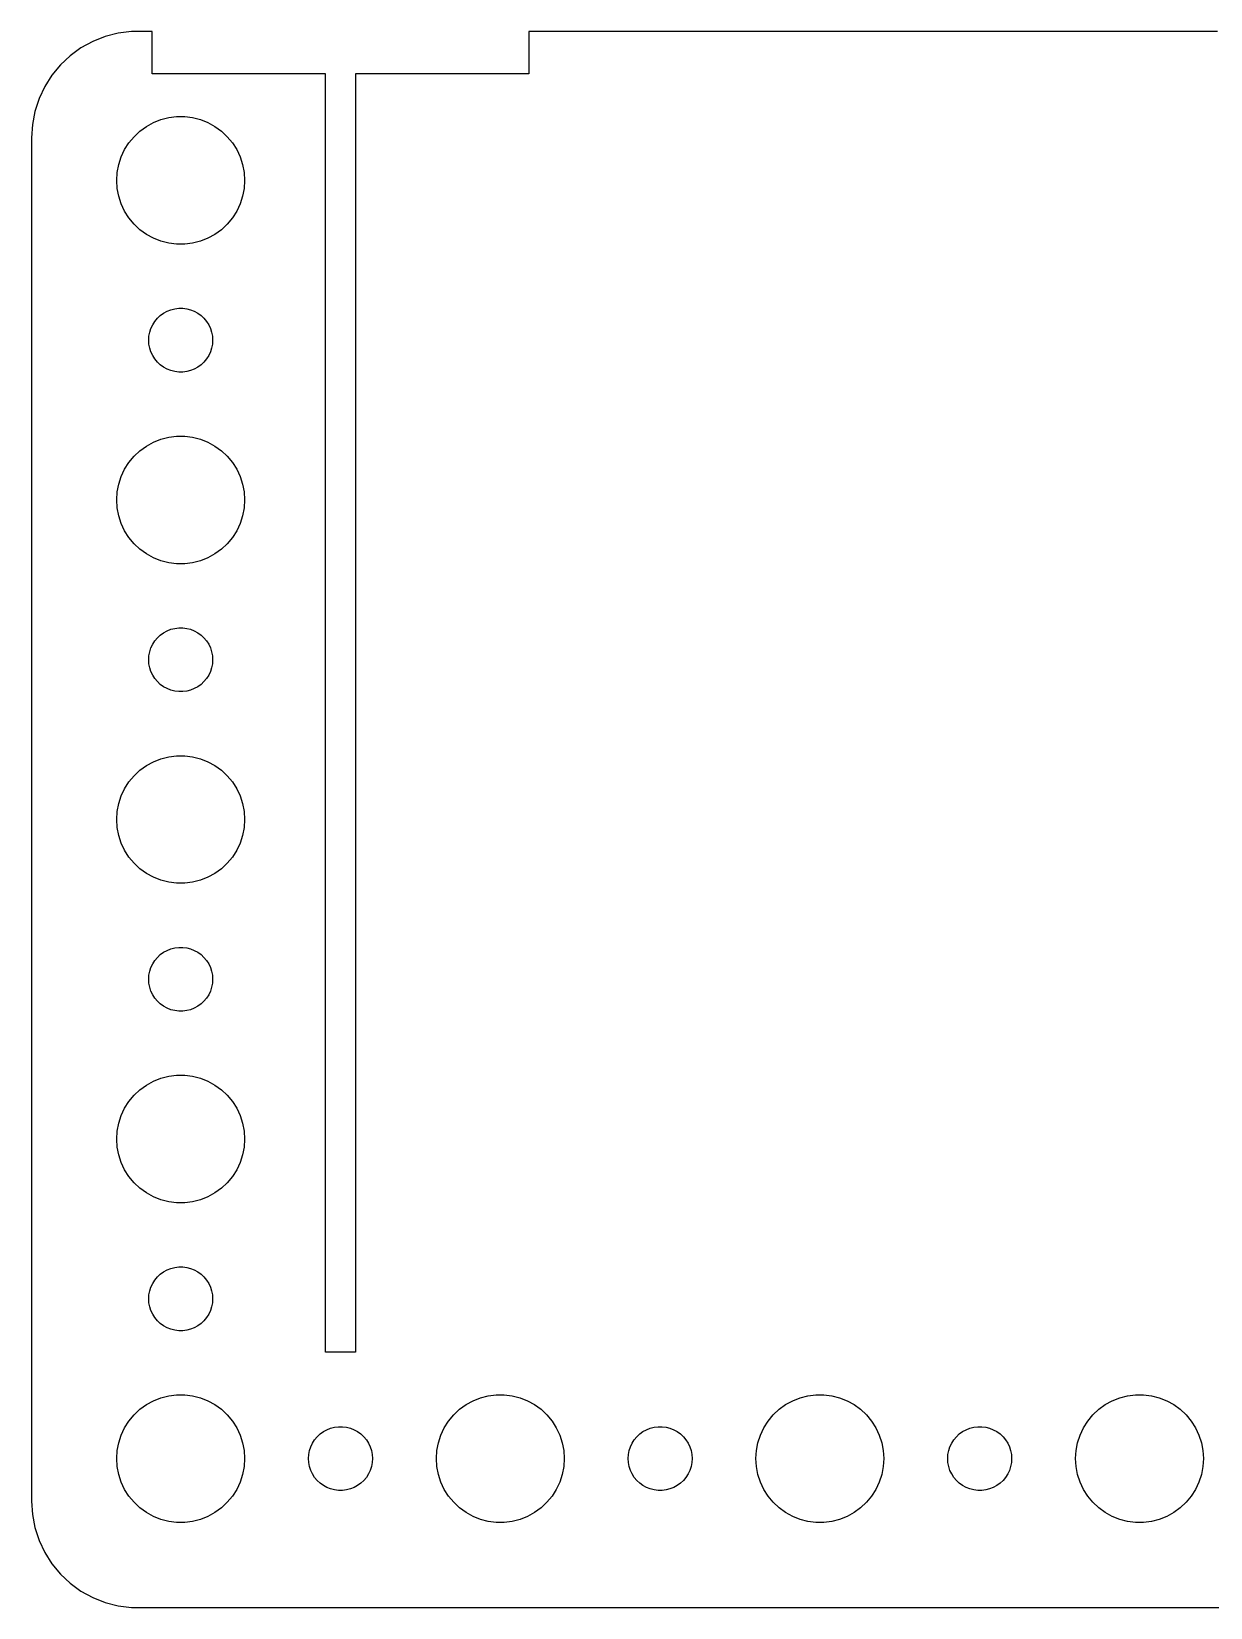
# Model space of a CAD drawing. Header units: metres. Extents: x -52 to 52, y 215 to 457.
# Drawn here: x -52 to 3.3, y 215 to 289 of the extents above; entities that cross this region are included whole.
import ezdxf

# ---------------------------------------------------------------- set-up
doc = ezdxf.new("R2010")
doc.units = ezdxf.units.M

msp = doc.modelspace()

# ---------------------------------------------------------------- linework, layer by layer
for p, q in [((-49.1289, 288.524), (-49.6791, 288.222)), ((-48.5451, 288.755), (-49.1289, 288.524)), ((-47.9369, 288.911), (-48.5451, 288.755)), ((-47.3139, 288.99), (-47.9369, 288.911)), ((-46.339, 288.99), (-47.3139, 288.99)), ((-46.339, 287), (-46.339, 288.99)), ((3.661, 288.99), (-28.661, 288.99)), ((-28.661, 288.99), (-28.661, 287)), ((-50.1871, 287.853), (-50.6448, 287.423)), ((-49.6791, 288.222), (-50.1871, 287.853)), ((-50.6448, 287.423), (-51.0451, 286.939)), ((-51.3815, 286.409), (-51.6489, 285.841)), ((-51.0451, 286.939), (-51.3815, 286.409)), ((-38.2033, 287), (-46.339, 287)), ((-38.2033, 227), (-38.2033, 287)), ((-28.661, 287), (-36.7967, 287)), ((-36.7967, 287), (-36.7967, 227)), ((-51.6489, 285.841), (-51.8429, 285.243)), ((-51.8429, 285.243), (-51.9606, 284.627)), ((-46.2773, 284.714), (-45.927, 284.853)), ((-45.927, 284.853), (-45.5621, 284.947)), ((-45.5621, 284.947), (-45.1884, 284.994)), ((-45.1884, 284.994), (-44.8116, 284.994)), ((-44.8116, 284.994), (-44.4379, 284.947)), ((-44.4379, 284.947), (-44.0729, 284.853)), ((-44.0729, 284.853), (-43.7227, 284.714)), ((-51.9606, 284.627), (-52, 284)), ((-47.1869, 284.054), (-46.9123, 284.312)), ((-46.9123, 284.312), (-46.6075, 284.533)), ((-46.6075, 284.533), (-46.2773, 284.714)), ((-43.7227, 284.714), (-43.3925, 284.533)), ((-43.3925, 284.533), (-43.0877, 284.312)), ((-43.0877, 284.312), (-42.8131, 284.054)), ((-52, 284), (-52, 220)), ((-47.7893, 283.104), (-47.6289, 283.445)), ((-47.6289, 283.445), (-47.427, 283.763)), ((-47.427, 283.763), (-47.1869, 284.054)), ((-42.8131, 284.054), (-42.5729, 283.763)), ((-42.5729, 283.763), (-42.3711, 283.445)), ((-42.3711, 283.445), (-42.2107, 283.104)), ((-47.9763, 282.376), (-47.9057, 282.746)), ((-47.9057, 282.746), (-47.7893, 283.104)), ((-42.2107, 283.104), (-42.0942, 282.746)), ((-42.0942, 282.746), (-42.0237, 282.376)), ((-48, 282), (-47.9763, 282.376)), ((-47.9763, 281.624), (-48, 282)), ((-42.0237, 282.376), (-42, 282)), ((-42, 282), (-42.0237, 281.624)), ((-47.9057, 281.254), (-47.9763, 281.624)), ((-47.7893, 280.896), (-47.9057, 281.254)), ((-42.0942, 281.254), (-42.2107, 280.896)), ((-42.0237, 281.624), (-42.0942, 281.254)), ((-47.6289, 280.555), (-47.7893, 280.896)), ((-47.427, 280.237), (-47.6289, 280.555)), ((-42.3711, 280.555), (-42.5729, 280.237)), ((-42.2107, 280.896), (-42.3711, 280.555)), ((-47.1869, 279.946), (-47.427, 280.237)), ((-46.9123, 279.688), (-47.1869, 279.946)), ((-46.6075, 279.467), (-46.9123, 279.688)), ((-43.0877, 279.688), (-43.3925, 279.467)), ((-42.8131, 279.946), (-43.0877, 279.688)), ((-42.5729, 280.237), (-42.8131, 279.946)), ((-46.2773, 279.286), (-46.6075, 279.467)), ((-45.927, 279.147), (-46.2773, 279.286)), ((-45.5621, 279.053), (-45.927, 279.147)), ((-45.1884, 279.006), (-45.5621, 279.053)), ((-44.8116, 279.006), (-45.1884, 279.006)), ((-44.4379, 279.053), (-44.8116, 279.006)), ((-44.0729, 279.147), (-44.4379, 279.053)), ((-43.7227, 279.286), (-44.0729, 279.147)), ((-43.3925, 279.467), (-43.7227, 279.286)), ((-45.4635, 275.927), (-45.2811, 275.973)), ((-45.2811, 275.973), (-45.0942, 275.997)), ((-45.0942, 275.997), (-44.9058, 275.997)), ((-44.9058, 275.997), (-44.7189, 275.973)), ((-44.7189, 275.973), (-44.5365, 275.927)), ((-46.3947, 275.052), (-46.3145, 275.223)), ((-46.3145, 275.223), (-46.2135, 275.382)), ((-46.2135, 275.382), (-46.0934, 275.527)), ((-46.0934, 275.527), (-45.9561, 275.656)), ((-45.9561, 275.656), (-45.8037, 275.766)), ((-45.8037, 275.766), (-45.6387, 275.857)), ((-45.6387, 275.857), (-45.4635, 275.927)), ((-44.5365, 275.927), (-44.3613, 275.857)), ((-44.3613, 275.857), (-44.1963, 275.766)), ((-44.1963, 275.766), (-44.0439, 275.656)), ((-44.0439, 275.656), (-43.9065, 275.527)), ((-43.9065, 275.527), (-43.7865, 275.382)), ((-43.7865, 275.382), (-43.6855, 275.223)), ((-43.6855, 275.223), (-43.6053, 275.052)), ((-46.5, 274.5), (-46.4882, 274.688)), ((-46.4882, 274.312), (-46.5, 274.5)), ((-46.4882, 274.688), (-46.4529, 274.873)), ((-46.4529, 274.873), (-46.3947, 275.052)), ((-43.6053, 275.052), (-43.5471, 274.873)), ((-43.5471, 274.873), (-43.5118, 274.688)), ((-43.5118, 274.688), (-43.5, 274.5)), ((-43.5, 274.5), (-43.5118, 274.312)), ((-46.4529, 274.127), (-46.4882, 274.312)), ((-46.3947, 273.948), (-46.4529, 274.127)), ((-46.3145, 273.777), (-46.3947, 273.948)), ((-46.2135, 273.618), (-46.3145, 273.777)), ((-43.6855, 273.777), (-43.7865, 273.618)), ((-43.6053, 273.948), (-43.6855, 273.777)), ((-43.5471, 274.127), (-43.6053, 273.948)), ((-43.5118, 274.312), (-43.5471, 274.127)), ((-46.0934, 273.473), (-46.2135, 273.618)), ((-45.9561, 273.344), (-46.0934, 273.473)), ((-45.8037, 273.234), (-45.9561, 273.344)), ((-45.6387, 273.143), (-45.8037, 273.234)), ((-45.4635, 273.073), (-45.6387, 273.143)), ((-45.2811, 273.027), (-45.4635, 273.073)), ((-45.0942, 273.003), (-45.2811, 273.027)), ((-44.9058, 273.003), (-45.0942, 273.003)), ((-44.7189, 273.027), (-44.9058, 273.003)), ((-44.5365, 273.073), (-44.7189, 273.027)), ((-44.3613, 273.143), (-44.5365, 273.073)), ((-44.1963, 273.234), (-44.3613, 273.143)), ((-44.0439, 273.344), (-44.1963, 273.234)), ((-43.9065, 273.473), (-44.0439, 273.344)), ((-43.7865, 273.618), (-43.9065, 273.473)), ((-47.1869, 269.054), (-46.9123, 269.312)), ((-46.9123, 269.312), (-46.6075, 269.533)), ((-46.6075, 269.533), (-46.2773, 269.714)), ((-46.2773, 269.714), (-45.927, 269.853)), ((-45.927, 269.853), (-45.5621, 269.947)), ((-45.5621, 269.947), (-45.1884, 269.994)), ((-45.1884, 269.994), (-44.8116, 269.994)), ((-44.8116, 269.994), (-44.4379, 269.947)), ((-44.4379, 269.947), (-44.0729, 269.853)), ((-44.0729, 269.853), (-43.7227, 269.714)), ((-43.7227, 269.714), (-43.3925, 269.533)), ((-43.3925, 269.533), (-43.0877, 269.312)), ((-43.0877, 269.312), (-42.8131, 269.054)), ((-47.6289, 268.445), (-47.427, 268.763)), ((-47.427, 268.763), (-47.1869, 269.054)), ((-42.8131, 269.054), (-42.5729, 268.763)), ((-42.5729, 268.763), (-42.3711, 268.445)), ((-47.9057, 267.746), (-47.7893, 268.104)), ((-47.7893, 268.104), (-47.6289, 268.445)), ((-42.3711, 268.445), (-42.2107, 268.104)), ((-42.2107, 268.104), (-42.0942, 267.746)), ((-48, 267), (-47.9763, 267.376)), ((-47.9763, 267.376), (-47.9057, 267.746)), ((-42.0942, 267.746), (-42.0237, 267.376)), ((-42.0237, 267.376), (-42, 267)), ((-47.9763, 266.624), (-48, 267)), ((-47.9057, 266.254), (-47.9763, 266.624)), ((-42.0237, 266.624), (-42.0942, 266.254)), ((-42, 267), (-42.0237, 266.624)), ((-47.7893, 265.896), (-47.9057, 266.254)), ((-47.6289, 265.555), (-47.7893, 265.896)), ((-42.2107, 265.896), (-42.3711, 265.555)), ((-42.0942, 266.254), (-42.2107, 265.896)), ((-47.427, 265.237), (-47.6289, 265.555)), ((-47.1869, 264.946), (-47.427, 265.237)), ((-46.9123, 264.688), (-47.1869, 264.946)), ((-42.8131, 264.946), (-43.0877, 264.688)), ((-42.5729, 265.237), (-42.8131, 264.946)), ((-42.3711, 265.555), (-42.5729, 265.237)), ((-46.6075, 264.467), (-46.9123, 264.688)), ((-46.2773, 264.286), (-46.6075, 264.467)), ((-45.927, 264.147), (-46.2773, 264.286)), ((-45.5621, 264.053), (-45.927, 264.147)), ((-44.0729, 264.147), (-44.4379, 264.053)), ((-43.7227, 264.286), (-44.0729, 264.147)), ((-43.3925, 264.467), (-43.7227, 264.286)), ((-43.0877, 264.688), (-43.3925, 264.467)), ((-45.1884, 264.006), (-45.5621, 264.053)), ((-44.8116, 264.006), (-45.1884, 264.006)), ((-44.4379, 264.053), (-44.8116, 264.006)), ((-46.2135, 260.382), (-46.0934, 260.527)), ((-46.0934, 260.527), (-45.9561, 260.656)), ((-45.9561, 260.656), (-45.8037, 260.766)), ((-45.8037, 260.766), (-45.6387, 260.857)), ((-45.6387, 260.857), (-45.4635, 260.927)), ((-45.4635, 260.927), (-45.2811, 260.973)), ((-45.2811, 260.973), (-45.0942, 260.997)), ((-45.0942, 260.997), (-44.9058, 260.997)), ((-44.9058, 260.997), (-44.7189, 260.973)), ((-44.7189, 260.973), (-44.5365, 260.927)), ((-44.5365, 260.927), (-44.3613, 260.857)), ((-44.3613, 260.857), (-44.1963, 260.766)), ((-44.1963, 260.766), (-44.0439, 260.656)), ((-44.0439, 260.656), (-43.9065, 260.527)), ((-43.9065, 260.527), (-43.7865, 260.382)), ((-46.5, 259.5), (-46.4882, 259.688)), ((-46.4882, 259.688), (-46.4529, 259.873)), ((-46.4529, 259.873), (-46.3947, 260.052)), ((-46.3947, 260.052), (-46.3145, 260.223)), ((-46.3145, 260.223), (-46.2135, 260.382)), ((-43.7865, 260.382), (-43.6855, 260.223)), ((-43.6855, 260.223), (-43.6053, 260.052)), ((-43.6053, 260.052), (-43.5471, 259.873)), ((-43.5471, 259.873), (-43.5118, 259.688)), ((-43.5118, 259.688), (-43.5, 259.5)), ((-46.4882, 259.312), (-46.5, 259.5)), ((-46.4529, 259.127), (-46.4882, 259.312)), ((-46.3947, 258.948), (-46.4529, 259.127)), ((-46.3145, 258.777), (-46.3947, 258.948)), ((-43.6053, 258.948), (-43.6855, 258.777)), ((-43.5471, 259.127), (-43.6053, 258.948)), ((-43.5118, 259.312), (-43.5471, 259.127)), ((-43.5, 259.5), (-43.5118, 259.312)), ((-46.2135, 258.618), (-46.3145, 258.777)), ((-46.0934, 258.473), (-46.2135, 258.618)), ((-45.9561, 258.344), (-46.0934, 258.473)), ((-45.8037, 258.234), (-45.9561, 258.344)), ((-45.6387, 258.143), (-45.8037, 258.234)), ((-44.1963, 258.234), (-44.3613, 258.143)), ((-44.0439, 258.344), (-44.1963, 258.234)), ((-43.9065, 258.473), (-44.0439, 258.344)), ((-43.7865, 258.618), (-43.9065, 258.473)), ((-43.6855, 258.777), (-43.7865, 258.618)), ((-45.4635, 258.073), (-45.6387, 258.143)), ((-45.2811, 258.027), (-45.4635, 258.073)), ((-45.0942, 258.003), (-45.2811, 258.027)), ((-44.9058, 258.003), (-45.0942, 258.003)), ((-44.7189, 258.027), (-44.9058, 258.003)), ((-44.5365, 258.073), (-44.7189, 258.027)), ((-44.3613, 258.143), (-44.5365, 258.073)), ((-46.9123, 254.312), (-46.6075, 254.533)), ((-46.6075, 254.533), (-46.2773, 254.714)), ((-46.2773, 254.714), (-45.927, 254.853)), ((-45.927, 254.853), (-45.5621, 254.947)), ((-45.5621, 254.947), (-45.1884, 254.994)), ((-45.1884, 254.994), (-44.8116, 254.994)), ((-44.8116, 254.994), (-44.4379, 254.947)), ((-44.4379, 254.947), (-44.0729, 254.853)), ((-44.0729, 254.853), (-43.7227, 254.714)), ((-43.7227, 254.714), (-43.3925, 254.533)), ((-43.3925, 254.533), (-43.0877, 254.312)), ((-47.6289, 253.445), (-47.427, 253.763)), ((-47.427, 253.763), (-47.1869, 254.054)), ((-47.1869, 254.054), (-46.9123, 254.312)), ((-43.0877, 254.312), (-42.8131, 254.054)), ((-42.8131, 254.054), (-42.5729, 253.763)), ((-42.5729, 253.763), (-42.3711, 253.445)), ((-47.9057, 252.746), (-47.7893, 253.104)), ((-47.7893, 253.104), (-47.6289, 253.445)), ((-42.3711, 253.445), (-42.2107, 253.104)), ((-42.2107, 253.104), (-42.0942, 252.746)), ((-48, 252), (-47.9763, 252.376)), ((-47.9763, 252.376), (-47.9057, 252.746)), ((-42.0942, 252.746), (-42.0237, 252.376)), ((-42.0237, 252.376), (-42, 252)), ((-47.9763, 251.624), (-48, 252)), ((-47.9057, 251.254), (-47.9763, 251.624)), ((-42.0237, 251.624), (-42.0942, 251.254)), ((-42, 252), (-42.0237, 251.624)), ((-47.7893, 250.896), (-47.9057, 251.254)), ((-47.6289, 250.555), (-47.7893, 250.896)), ((-42.2107, 250.896), (-42.3711, 250.555)), ((-42.0942, 251.254), (-42.2107, 250.896)), ((-47.427, 250.237), (-47.6289, 250.555)), ((-47.1869, 249.946), (-47.427, 250.237)), ((-42.5729, 250.237), (-42.8131, 249.946)), ((-42.3711, 250.555), (-42.5729, 250.237)), ((-46.9123, 249.688), (-47.1869, 249.946)), ((-46.6075, 249.467), (-46.9123, 249.688)), ((-46.2773, 249.286), (-46.6075, 249.467)), ((-43.3925, 249.467), (-43.7227, 249.286)), ((-43.0877, 249.688), (-43.3925, 249.467)), ((-42.8131, 249.946), (-43.0877, 249.688)), ((-45.927, 249.147), (-46.2773, 249.286)), ((-45.5621, 249.053), (-45.927, 249.147)), ((-45.1884, 249.006), (-45.5621, 249.053)), ((-44.8116, 249.006), (-45.1884, 249.006)), ((-44.4379, 249.053), (-44.8116, 249.006)), ((-44.0729, 249.147), (-44.4379, 249.053)), ((-43.7227, 249.286), (-44.0729, 249.147)), ((-46.0934, 245.527), (-45.9561, 245.656)), ((-45.9561, 245.656), (-45.8037, 245.766)), ((-45.8037, 245.766), (-45.6387, 245.857)), ((-45.6387, 245.857), (-45.4635, 245.927)), ((-45.4635, 245.927), (-45.2811, 245.973)), ((-45.2811, 245.973), (-45.0942, 245.997)), ((-45.0942, 245.997), (-44.9058, 245.997)), ((-44.9058, 245.997), (-44.7189, 245.973)), ((-44.7189, 245.973), (-44.5365, 245.927)), ((-44.5365, 245.927), (-44.3613, 245.857)), ((-44.3613, 245.857), (-44.1963, 245.766)), ((-44.1963, 245.766), (-44.0439, 245.656)), ((-44.0439, 245.656), (-43.9065, 245.527)), ((-46.4529, 244.873), (-46.3947, 245.052)), ((-46.3947, 245.052), (-46.3145, 245.223)), ((-46.3145, 245.223), (-46.2135, 245.382)), ((-46.2135, 245.382), (-46.0934, 245.527)), ((-43.9065, 245.527), (-43.7865, 245.382)), ((-43.7865, 245.382), (-43.6855, 245.223)), ((-43.6855, 245.223), (-43.6053, 245.052)), ((-43.6053, 245.052), (-43.5471, 244.873)), ((-46.5, 244.5), (-46.4882, 244.688)), ((-46.4882, 244.312), (-46.5, 244.5)), ((-46.4882, 244.688), (-46.4529, 244.873)), ((-46.4529, 244.127), (-46.4882, 244.312)), ((-43.5471, 244.873), (-43.5118, 244.688)), ((-43.5118, 244.312), (-43.5471, 244.127)), ((-43.5118, 244.688), (-43.5, 244.5)), ((-43.5, 244.5), (-43.5118, 244.312)), ((-46.3947, 243.948), (-46.4529, 244.127)), ((-46.3145, 243.777), (-46.3947, 243.948)), ((-46.2135, 243.618), (-46.3145, 243.777)), ((-46.0934, 243.473), (-46.2135, 243.618)), ((-45.9561, 243.344), (-46.0934, 243.473)), ((-43.9065, 243.473), (-44.0439, 243.344)), ((-43.7865, 243.618), (-43.9065, 243.473)), ((-43.6855, 243.777), (-43.7865, 243.618)), ((-43.6053, 243.948), (-43.6855, 243.777)), ((-43.5471, 244.127), (-43.6053, 243.948)), ((-45.8037, 243.234), (-45.9561, 243.344)), ((-45.6387, 243.143), (-45.8037, 243.234)), ((-45.4635, 243.073), (-45.6387, 243.143)), ((-45.2811, 243.027), (-45.4635, 243.073)), ((-45.0942, 243.003), (-45.2811, 243.027)), ((-44.9058, 243.003), (-45.0942, 243.003)), ((-44.7189, 243.027), (-44.9058, 243.003)), ((-44.5365, 243.073), (-44.7189, 243.027)), ((-44.3613, 243.143), (-44.5365, 243.073)), ((-44.1963, 243.234), (-44.3613, 243.143)), ((-44.0439, 243.344), (-44.1963, 243.234)), ((-46.6075, 239.533), (-46.2773, 239.714)), ((-46.2773, 239.714), (-45.927, 239.853)), ((-45.927, 239.853), (-45.5621, 239.947)), ((-45.5621, 239.947), (-45.1884, 239.994)), ((-45.1884, 239.994), (-44.8116, 239.994)), ((-44.8116, 239.994), (-44.4379, 239.947)), ((-44.4379, 239.947), (-44.0729, 239.853)), ((-44.0729, 239.853), (-43.7227, 239.714)), ((-43.7227, 239.714), (-43.3925, 239.533)), ((-47.427, 238.763), (-47.1869, 239.054)), ((-47.1869, 239.054), (-46.9123, 239.312)), ((-46.9123, 239.312), (-46.6075, 239.533)), ((-43.3925, 239.533), (-43.0877, 239.312)), ((-43.0877, 239.312), (-42.8131, 239.054)), ((-42.8131, 239.054), (-42.5729, 238.763)), ((-47.7893, 238.104), (-47.6289, 238.445)), ((-47.6289, 238.445), (-47.427, 238.763)), ((-42.5729, 238.763), (-42.3711, 238.445)), ((-42.3711, 238.445), (-42.2107, 238.104)), ((-47.9763, 237.376), (-47.9057, 237.746)), ((-47.9057, 237.746), (-47.7893, 238.104)), ((-42.2107, 238.104), (-42.0942, 237.746)), ((-42.0942, 237.746), (-42.0237, 237.376)), ((-48, 237), (-47.9763, 237.376)), ((-47.9763, 236.624), (-48, 237)), ((-42.0237, 237.376), (-42, 237)), ((-42, 237), (-42.0237, 236.624)), ((-47.9057, 236.254), (-47.9763, 236.624)), ((-47.7893, 235.896), (-47.9057, 236.254)), ((-42.0942, 236.254), (-42.2107, 235.896)), ((-42.0237, 236.624), (-42.0942, 236.254)), ((-47.6289, 235.555), (-47.7893, 235.896)), ((-47.427, 235.237), (-47.6289, 235.555)), ((-42.3711, 235.555), (-42.5729, 235.237)), ((-42.2107, 235.896), (-42.3711, 235.555)), ((-47.1869, 234.946), (-47.427, 235.237)), ((-46.9123, 234.688), (-47.1869, 234.946)), ((-46.6075, 234.467), (-46.9123, 234.688)), ((-43.0877, 234.688), (-43.3925, 234.467)), ((-42.8131, 234.946), (-43.0877, 234.688)), ((-42.5729, 235.237), (-42.8131, 234.946)), ((-46.2773, 234.286), (-46.6075, 234.467)), ((-45.927, 234.147), (-46.2773, 234.286)), ((-45.5621, 234.053), (-45.927, 234.147)), ((-45.1884, 234.006), (-45.5621, 234.053)), ((-44.8116, 234.006), (-45.1884, 234.006)), ((-44.4379, 234.053), (-44.8116, 234.006)), ((-44.0729, 234.147), (-44.4379, 234.053)), ((-43.7227, 234.286), (-44.0729, 234.147)), ((-43.3925, 234.467), (-43.7227, 234.286)), ((-45.8037, 230.766), (-45.6387, 230.857)), ((-45.6387, 230.857), (-45.4635, 230.927)), ((-45.4635, 230.927), (-45.2811, 230.973)), ((-45.2811, 230.973), (-45.0942, 230.997)), ((-45.0942, 230.997), (-44.9058, 230.997)), ((-44.9058, 230.997), (-44.7189, 230.973)), ((-44.7189, 230.973), (-44.5365, 230.927)), ((-44.5365, 230.927), (-44.3613, 230.857)), ((-44.3613, 230.857), (-44.1963, 230.766)), ((-46.3947, 230.052), (-46.3145, 230.223)), ((-46.3145, 230.223), (-46.2135, 230.382)), ((-46.2135, 230.382), (-46.0934, 230.527)), ((-46.0934, 230.527), (-45.9561, 230.656)), ((-45.9561, 230.656), (-45.8037, 230.766)), ((-44.1963, 230.766), (-44.0439, 230.656)), ((-44.0439, 230.656), (-43.9065, 230.527)), ((-43.9065, 230.527), (-43.7865, 230.382)), ((-43.7865, 230.382), (-43.6855, 230.223)), ((-43.6855, 230.223), (-43.6053, 230.052)), ((-46.5, 229.5), (-46.4882, 229.688)), ((-46.4882, 229.312), (-46.5, 229.5)), ((-46.4882, 229.688), (-46.4529, 229.873)), ((-46.4529, 229.873), (-46.3947, 230.052)), ((-43.6053, 230.052), (-43.5471, 229.873)), ((-43.5471, 229.873), (-43.5118, 229.688)), ((-43.5118, 229.688), (-43.5, 229.5)), ((-43.5, 229.5), (-43.5118, 229.312)), ((-46.4529, 229.127), (-46.4882, 229.312)), ((-46.3947, 228.948), (-46.4529, 229.127)), ((-46.3145, 228.777), (-46.3947, 228.948)), ((-46.2135, 228.618), (-46.3145, 228.777)), ((-46.0934, 228.473), (-46.2135, 228.618)), ((-43.7865, 228.618), (-43.9065, 228.473)), ((-43.6855, 228.777), (-43.7865, 228.618)), ((-43.6053, 228.948), (-43.6855, 228.777)), ((-43.5471, 229.127), (-43.6053, 228.948)), ((-43.5118, 229.312), (-43.5471, 229.127)), ((-45.9561, 228.344), (-46.0934, 228.473)), ((-45.8037, 228.234), (-45.9561, 228.344)), ((-45.6387, 228.143), (-45.8037, 228.234)), ((-45.4635, 228.073), (-45.6387, 228.143)), ((-45.2811, 228.027), (-45.4635, 228.073)), ((-45.0942, 228.003), (-45.2811, 228.027)), ((-44.9058, 228.003), (-45.0942, 228.003)), ((-44.7189, 228.027), (-44.9058, 228.003)), ((-44.5365, 228.073), (-44.7189, 228.027)), ((-44.3613, 228.143), (-44.5365, 228.073)), ((-44.1963, 228.234), (-44.3613, 228.143)), ((-44.0439, 228.344), (-44.1963, 228.234)), ((-43.9065, 228.473), (-44.0439, 228.344)), ((-36.7967, 227), (-38.2033, 227)), ((-45.927, 224.853), (-45.5621, 224.947)), ((-45.5621, 224.947), (-45.1884, 224.994)), ((-45.1884, 224.994), (-44.8116, 224.994)), ((-44.8116, 224.994), (-44.4379, 224.947)), ((-44.4379, 224.947), (-44.0729, 224.853)), ((-30.927, 224.853), (-30.5621, 224.947)), ((-30.5621, 224.947), (-30.1884, 224.994)), ((-30.1884, 224.994), (-29.8116, 224.994)), ((-29.8116, 224.994), (-29.4379, 224.947)), ((-29.4379, 224.947), (-29.0729, 224.853)), ((-15.927, 224.853), (-15.5621, 224.947)), ((-15.5621, 224.947), (-15.1884, 224.994)), ((-15.1884, 224.994), (-14.8116, 224.994)), ((-14.8116, 224.994), (-14.4379, 224.947)), ((-14.4379, 224.947), (-14.0729, 224.853)), ((-0.92705, 224.853), (-0.56213, 224.947)), ((-0.56213, 224.947), (-0.18837, 224.994)), ((-0.18837, 224.994), (0.18837, 224.994)), ((0.18837, 224.994), (0.56213, 224.947)), ((0.56213, 224.947), (0.92705, 224.853)), ((-47.1869, 224.054), (-46.9123, 224.312)), ((-46.9123, 224.312), (-46.6075, 224.533)), ((-46.6075, 224.533), (-46.2773, 224.714)), ((-46.2773, 224.714), (-45.927, 224.853)), ((-44.0729, 224.853), (-43.7227, 224.714)), ((-43.7227, 224.714), (-43.3925, 224.533)), ((-43.3925, 224.533), (-43.0877, 224.312)), ((-43.0877, 224.312), (-42.8131, 224.054)), ((-32.1869, 224.054), (-31.9123, 224.312)), ((-31.9123, 224.312), (-31.6075, 224.533)), ((-31.6075, 224.533), (-31.2773, 224.714)), ((-31.2773, 224.714), (-30.927, 224.853)), ((-29.0729, 224.853), (-28.7227, 224.714)), ((-28.7227, 224.714), (-28.3925, 224.533)), ((-28.3925, 224.533), (-28.0877, 224.312)), ((-28.0877, 224.312), (-27.8131, 224.054)), ((-17.1869, 224.054), (-16.9123, 224.312)), ((-16.9123, 224.312), (-16.6075, 224.533)), ((-16.6075, 224.533), (-16.2773, 224.714)), ((-16.2773, 224.714), (-15.927, 224.853)), ((-14.0729, 224.853), (-13.7227, 224.714)), ((-13.7227, 224.714), (-13.3925, 224.533)), ((-13.3925, 224.533), (-13.0877, 224.312)), ((-13.0877, 224.312), (-12.8131, 224.054)), ((-2.1869, 224.054), (-1.91226, 224.312)), ((-1.91226, 224.312), (-1.60747, 224.533)), ((-1.60747, 224.533), (-1.27733, 224.714)), ((-1.27733, 224.714), (-0.92705, 224.853)), ((0.92705, 224.853), (1.27733, 224.714)), ((1.27733, 224.714), (1.60747, 224.533)), ((1.60747, 224.533), (1.91226, 224.312)), ((1.91226, 224.312), (2.1869, 224.054)), ((-47.7893, 223.104), (-47.6289, 223.445)), ((-47.6289, 223.445), (-47.427, 223.763)), ((-47.427, 223.763), (-47.1869, 224.054)), ((-42.8131, 224.054), (-42.5729, 223.763)), ((-42.5729, 223.763), (-42.3711, 223.445)), ((-42.3711, 223.445), (-42.2107, 223.104)), ((-38.1387, 223.357), (-37.9635, 223.427)), ((-37.9635, 223.427), (-37.7811, 223.473)), ((-37.7811, 223.473), (-37.5942, 223.497)), ((-37.5942, 223.497), (-37.4058, 223.497)), ((-37.4058, 223.497), (-37.2189, 223.473)), ((-37.2189, 223.473), (-37.0365, 223.427)), ((-37.0365, 223.427), (-36.8613, 223.357)), ((-32.7893, 223.104), (-32.6289, 223.445)), ((-32.6289, 223.445), (-32.427, 223.763)), ((-32.427, 223.763), (-32.1869, 224.054)), ((-27.8131, 224.054), (-27.5729, 223.763)), ((-27.5729, 223.763), (-27.3711, 223.445)), ((-27.3711, 223.445), (-27.2107, 223.104)), ((-23.1387, 223.357), (-22.9635, 223.427)), ((-22.9635, 223.427), (-22.7811, 223.473)), ((-22.7811, 223.473), (-22.5942, 223.497)), ((-22.5942, 223.497), (-22.4058, 223.497)), ((-22.4058, 223.497), (-22.2189, 223.473)), ((-22.2189, 223.473), (-22.0365, 223.427)), ((-22.0365, 223.427), (-21.8613, 223.357)), ((-17.7893, 223.104), (-17.6289, 223.445)), ((-17.6289, 223.445), (-17.427, 223.763)), ((-17.427, 223.763), (-17.1869, 224.054)), ((-12.8131, 224.054), (-12.5729, 223.763)), ((-12.5729, 223.763), (-12.3711, 223.445)), ((-12.3711, 223.445), (-12.2107, 223.104)), ((-8.13866, 223.357), (-7.96352, 223.427)), ((-7.96352, 223.427), (-7.78107, 223.473)), ((-7.78107, 223.473), (-7.59418, 223.497)), ((-7.59418, 223.497), (-7.40581, 223.497)), ((-7.40581, 223.497), (-7.21892, 223.473)), ((-7.21892, 223.473), (-7.03647, 223.427)), ((-7.03647, 223.427), (-6.86133, 223.357)), ((-2.78932, 223.104), (-2.62891, 223.445)), ((-2.62891, 223.445), (-2.42705, 223.763)), ((-2.42705, 223.763), (-2.1869, 224.054)), ((2.1869, 224.054), (2.42705, 223.763)), ((2.42705, 223.763), (2.62891, 223.445)), ((2.62891, 223.445), (2.78932, 223.104)), ((-47.9763, 222.376), (-47.9057, 222.746)), ((-47.9057, 222.746), (-47.7893, 223.104)), ((-42.2107, 223.104), (-42.0942, 222.746)), ((-42.0942, 222.746), (-42.0237, 222.376)), ((-38.8947, 222.552), (-38.8145, 222.723)), ((-38.8145, 222.723), (-38.7135, 222.882)), ((-38.7135, 222.882), (-38.5934, 223.027)), ((-38.5934, 223.027), (-38.4561, 223.156)), ((-38.4561, 223.156), (-38.3037, 223.266)), ((-38.3037, 223.266), (-38.1387, 223.357)), ((-36.8613, 223.357), (-36.6963, 223.266)), ((-36.6963, 223.266), (-36.5439, 223.156)), ((-36.5439, 223.156), (-36.4065, 223.027)), ((-36.4065, 223.027), (-36.2865, 222.882)), ((-36.2865, 222.882), (-36.1855, 222.723)), ((-36.1855, 222.723), (-36.1053, 222.552)), ((-32.9763, 222.376), (-32.9057, 222.746)), ((-32.9057, 222.746), (-32.7893, 223.104)), ((-27.2107, 223.104), (-27.0942, 222.746)), ((-27.0942, 222.746), (-27.0237, 222.376)), ((-23.8947, 222.552), (-23.8145, 222.723)), ((-23.8145, 222.723), (-23.7135, 222.882)), ((-23.7135, 222.882), (-23.5934, 223.027)), ((-23.5934, 223.027), (-23.4561, 223.156)), ((-23.4561, 223.156), (-23.3037, 223.266)), ((-23.3037, 223.266), (-23.1387, 223.357)), ((-21.8613, 223.357), (-21.6963, 223.266)), ((-21.6963, 223.266), (-21.5439, 223.156)), ((-21.5439, 223.156), (-21.4065, 223.027)), ((-21.4065, 223.027), (-21.2865, 222.882)), ((-21.2865, 222.882), (-21.1855, 222.723)), ((-21.1855, 222.723), (-21.1053, 222.552)), ((-17.9763, 222.376), (-17.9057, 222.746)), ((-17.9057, 222.746), (-17.7893, 223.104)), ((-12.2107, 223.104), (-12.0942, 222.746)), ((-12.0942, 222.746), (-12.0237, 222.376)), ((-8.89465, 222.552), (-8.81445, 222.723)), ((-8.81445, 222.723), (-8.71352, 222.882)), ((-8.71352, 222.882), (-8.59344, 223.027)), ((-8.59344, 223.027), (-8.45613, 223.156)), ((-8.45613, 223.156), (-8.30373, 223.266)), ((-8.30373, 223.266), (-8.13866, 223.357)), ((-6.86133, 223.357), (-6.69626, 223.266)), ((-6.69626, 223.266), (-6.54385, 223.156)), ((-6.54385, 223.156), (-6.40654, 223.027)), ((-6.40654, 223.027), (-6.28647, 222.882)), ((-6.28647, 222.882), (-6.18553, 222.723)), ((-6.18553, 222.723), (-6.10533, 222.552)), ((-2.97633, 222.376), (-2.90575, 222.746)), ((-2.90575, 222.746), (-2.78932, 223.104)), ((2.78932, 223.104), (2.90575, 222.746)), ((2.90575, 222.746), (2.97633, 222.376)), ((-48, 222), (-47.9763, 222.376)), ((-47.9763, 221.624), (-48, 222)), ((-42.0237, 222.376), (-42, 222)), ((-42, 222), (-42.0237, 221.624)), ((-39, 222), (-38.9882, 222.188)), ((-38.9882, 221.812), (-39, 222)), ((-38.9882, 222.188), (-38.9529, 222.373)), ((-38.9529, 222.373), (-38.8947, 222.552)), ((-36.1053, 222.552), (-36.0471, 222.373)), ((-36.0471, 222.373), (-36.0118, 222.188)), ((-36.0118, 222.188), (-36, 222)), ((-36, 222), (-36.0118, 221.812)), ((-33, 222), (-32.9763, 222.376)), ((-32.9763, 221.624), (-33, 222)), ((-27.0237, 222.376), (-27, 222)), ((-27, 222), (-27.0237, 221.624)), ((-24, 222), (-23.9882, 222.188)), ((-23.9882, 221.812), (-24, 222)), ((-23.9882, 222.188), (-23.9529, 222.373)), ((-23.9529, 222.373), (-23.8947, 222.552)), ((-21.1053, 222.552), (-21.0471, 222.373)), ((-21.0471, 222.373), (-21.0118, 222.188)), ((-21.0118, 222.188), (-21, 222)), ((-21, 222), (-21.0118, 221.812)), ((-18, 222), (-17.9763, 222.376)), ((-17.9763, 221.624), (-18, 222)), ((-12.0237, 222.376), (-12, 222)), ((-12, 222), (-12.0237, 221.624)), ((-9, 222), (-8.98816, 222.188)), ((-8.98816, 221.812), (-9, 222)), ((-8.98816, 222.188), (-8.95287, 222.373)), ((-8.95287, 222.373), (-8.89465, 222.552)), ((-6.10533, 222.552), (-6.04712, 222.373)), ((-6.04712, 222.373), (-6.01183, 222.188)), ((-6.01183, 222.188), (-6, 222)), ((-6, 222), (-6.01183, 221.812)), ((-3, 222), (-2.97633, 222.376)), ((-2.97633, 221.624), (-3, 222)), ((2.97633, 222.376), (3, 222)), ((3, 222), (2.97633, 221.624)), ((-47.9057, 221.254), (-47.9763, 221.624)), ((-47.7893, 220.896), (-47.9057, 221.254)), ((-42.0942, 221.254), (-42.2107, 220.896)), ((-42.0237, 221.624), (-42.0942, 221.254)), ((-38.9529, 221.627), (-38.9882, 221.812)), ((-38.8947, 221.448), (-38.9529, 221.627)), ((-38.8145, 221.277), (-38.8947, 221.448)), ((-38.7135, 221.118), (-38.8145, 221.277)), ((-36.1855, 221.277), (-36.2865, 221.118)), ((-36.1053, 221.448), (-36.1855, 221.277)), ((-36.0471, 221.627), (-36.1053, 221.448)), ((-36.0118, 221.812), (-36.0471, 221.627)), ((-32.9057, 221.254), (-32.9763, 221.624)), ((-32.7893, 220.896), (-32.9057, 221.254)), ((-27.0942, 221.254), (-27.2107, 220.896)), ((-27.0237, 221.624), (-27.0942, 221.254)), ((-23.9529, 221.627), (-23.9882, 221.812)), ((-23.8947, 221.448), (-23.9529, 221.627)), ((-23.8145, 221.277), (-23.8947, 221.448)), ((-23.7135, 221.118), (-23.8145, 221.277)), ((-21.1855, 221.277), (-21.2865, 221.118)), ((-21.1053, 221.448), (-21.1855, 221.277)), ((-21.0471, 221.627), (-21.1053, 221.448)), ((-21.0118, 221.812), (-21.0471, 221.627)), ((-17.9057, 221.254), (-17.9763, 221.624)), ((-17.7893, 220.896), (-17.9057, 221.254)), ((-12.0942, 221.254), (-12.2107, 220.896)), ((-12.0237, 221.624), (-12.0942, 221.254)), ((-8.95287, 221.627), (-8.98816, 221.812)), ((-8.89465, 221.448), (-8.95287, 221.627)), ((-8.81445, 221.277), (-8.89465, 221.448)), ((-8.71352, 221.118), (-8.81445, 221.277)), ((-6.18553, 221.277), (-6.28647, 221.118)), ((-6.10533, 221.448), (-6.18553, 221.277)), ((-6.04712, 221.627), (-6.10533, 221.448)), ((-6.01183, 221.812), (-6.04712, 221.627)), ((-2.90575, 221.254), (-2.97633, 221.624)), ((-2.78932, 220.896), (-2.90575, 221.254)), ((2.90575, 221.254), (2.78932, 220.896)), ((2.97633, 221.624), (2.90575, 221.254)), ((-47.6289, 220.555), (-47.7893, 220.896)), ((-47.427, 220.237), (-47.6289, 220.555)), ((-42.3711, 220.555), (-42.5729, 220.237)), ((-42.2107, 220.896), (-42.3711, 220.555)), ((-38.5934, 220.973), (-38.7135, 221.118)), ((-38.4561, 220.844), (-38.5934, 220.973)), ((-38.3037, 220.734), (-38.4561, 220.844)), ((-38.1387, 220.643), (-38.3037, 220.734)), ((-37.9635, 220.573), (-38.1387, 220.643)), ((-37.7811, 220.527), (-37.9635, 220.573)), ((-37.5942, 220.503), (-37.7811, 220.527)), ((-37.4058, 220.503), (-37.5942, 220.503)), ((-37.2189, 220.527), (-37.4058, 220.503)), ((-37.0365, 220.573), (-37.2189, 220.527)), ((-36.8613, 220.643), (-37.0365, 220.573)), ((-36.6963, 220.734), (-36.8613, 220.643)), ((-36.5439, 220.844), (-36.6963, 220.734)), ((-36.4065, 220.973), (-36.5439, 220.844)), ((-36.2865, 221.118), (-36.4065, 220.973)), ((-32.6289, 220.555), (-32.7893, 220.896)), ((-32.427, 220.237), (-32.6289, 220.555)), ((-27.3711, 220.555), (-27.5729, 220.237)), ((-27.2107, 220.896), (-27.3711, 220.555)), ((-23.5934, 220.973), (-23.7135, 221.118)), ((-23.4561, 220.844), (-23.5934, 220.973)), ((-23.3037, 220.734), (-23.4561, 220.844)), ((-23.1387, 220.643), (-23.3037, 220.734)), ((-22.9635, 220.573), (-23.1387, 220.643)), ((-22.7811, 220.527), (-22.9635, 220.573)), ((-22.5942, 220.503), (-22.7811, 220.527)), ((-22.4058, 220.503), (-22.5942, 220.503)), ((-22.2189, 220.527), (-22.4058, 220.503)), ((-22.0365, 220.573), (-22.2189, 220.527)), ((-21.8613, 220.643), (-22.0365, 220.573)), ((-21.6963, 220.734), (-21.8613, 220.643)), ((-21.5439, 220.844), (-21.6963, 220.734)), ((-21.4065, 220.973), (-21.5439, 220.844)), ((-21.2865, 221.118), (-21.4065, 220.973)), ((-17.6289, 220.555), (-17.7893, 220.896)), ((-17.427, 220.237), (-17.6289, 220.555)), ((-12.3711, 220.555), (-12.5729, 220.237)), ((-12.2107, 220.896), (-12.3711, 220.555)), ((-8.59344, 220.973), (-8.71352, 221.118)), ((-8.45613, 220.844), (-8.59344, 220.973)), ((-8.30373, 220.734), (-8.45613, 220.844)), ((-8.13866, 220.643), (-8.30373, 220.734)), ((-7.96352, 220.573), (-8.13866, 220.643)), ((-7.78107, 220.527), (-7.96352, 220.573)), ((-7.59418, 220.503), (-7.78107, 220.527)), ((-7.40581, 220.503), (-7.59418, 220.503)), ((-7.21892, 220.527), (-7.40581, 220.503)), ((-7.03647, 220.573), (-7.21892, 220.527)), ((-6.86133, 220.643), (-7.03647, 220.573)), ((-6.69626, 220.734), (-6.86133, 220.643)), ((-6.54385, 220.844), (-6.69626, 220.734)), ((-6.40654, 220.973), (-6.54385, 220.844)), ((-6.28647, 221.118), (-6.40654, 220.973)), ((-2.62891, 220.555), (-2.78932, 220.896)), ((-2.42705, 220.237), (-2.62891, 220.555)), ((2.62891, 220.555), (2.42705, 220.237)), ((2.78932, 220.896), (2.62891, 220.555)), ((-52, 220), (-51.9606, 219.373)), ((-47.1869, 219.946), (-47.427, 220.237)), ((-46.9123, 219.688), (-47.1869, 219.946)), ((-42.8131, 219.946), (-43.0877, 219.688)), ((-42.5729, 220.237), (-42.8131, 219.946)), ((-32.1869, 219.946), (-32.427, 220.237)), ((-31.9123, 219.688), (-32.1869, 219.946)), ((-27.8131, 219.946), (-28.0877, 219.688)), ((-27.5729, 220.237), (-27.8131, 219.946)), ((-17.1869, 219.946), (-17.427, 220.237)), ((-16.9123, 219.688), (-17.1869, 219.946)), ((-12.8131, 219.946), (-13.0877, 219.688)), ((-12.5729, 220.237), (-12.8131, 219.946)), ((-2.1869, 219.946), (-2.42705, 220.237)), ((-1.91226, 219.688), (-2.1869, 219.946)), ((2.1869, 219.946), (1.91226, 219.688)), ((2.42705, 220.237), (2.1869, 219.946)), ((-51.9606, 219.373), (-51.8429, 218.757)), ((-46.6075, 219.467), (-46.9123, 219.688)), ((-46.2773, 219.286), (-46.6075, 219.467)), ((-45.927, 219.147), (-46.2773, 219.286)), ((-45.5621, 219.053), (-45.927, 219.147)), ((-45.1884, 219.006), (-45.5621, 219.053)), ((-44.8116, 219.006), (-45.1884, 219.006)), ((-44.4379, 219.053), (-44.8116, 219.006)), ((-44.0729, 219.147), (-44.4379, 219.053)), ((-43.7227, 219.286), (-44.0729, 219.147)), ((-43.3925, 219.467), (-43.7227, 219.286)), ((-43.0877, 219.688), (-43.3925, 219.467)), ((-31.6075, 219.467), (-31.9123, 219.688)), ((-31.2773, 219.286), (-31.6075, 219.467)), ((-30.927, 219.147), (-31.2773, 219.286)), ((-30.5621, 219.053), (-30.927, 219.147)), ((-30.1884, 219.006), (-30.5621, 219.053)), ((-29.8116, 219.006), (-30.1884, 219.006)), ((-29.4379, 219.053), (-29.8116, 219.006)), ((-29.0729, 219.147), (-29.4379, 219.053)), ((-28.7227, 219.286), (-29.0729, 219.147)), ((-28.3925, 219.467), (-28.7227, 219.286)), ((-28.0877, 219.688), (-28.3925, 219.467)), ((-16.6075, 219.467), (-16.9123, 219.688)), ((-16.2773, 219.286), (-16.6075, 219.467)), ((-15.927, 219.147), (-16.2773, 219.286)), ((-15.5621, 219.053), (-15.927, 219.147)), ((-15.1884, 219.006), (-15.5621, 219.053)), ((-14.8116, 219.006), (-15.1884, 219.006)), ((-14.4379, 219.053), (-14.8116, 219.006)), ((-14.0729, 219.147), (-14.4379, 219.053)), ((-13.7227, 219.286), (-14.0729, 219.147)), ((-13.3925, 219.467), (-13.7227, 219.286)), ((-13.0877, 219.688), (-13.3925, 219.467)), ((-1.60747, 219.467), (-1.91226, 219.688)), ((-1.27733, 219.286), (-1.60747, 219.467)), ((-0.92705, 219.147), (-1.27733, 219.286)), ((-0.56213, 219.053), (-0.92705, 219.147)), ((-0.18837, 219.006), (-0.56213, 219.053)), ((0.18837, 219.006), (-0.18837, 219.006)), ((0.56213, 219.053), (0.18837, 219.006)), ((0.92705, 219.147), (0.56213, 219.053)), ((1.27733, 219.286), (0.92705, 219.147)), ((1.60747, 219.467), (1.27733, 219.286)), ((1.91226, 219.688), (1.60747, 219.467)), ((-51.8429, 218.757), (-51.6489, 218.159)), ((-51.6489, 218.159), (-51.3815, 217.591)), ((-51.3815, 217.591), (-51.0451, 217.061)), ((-51.0451, 217.061), (-50.6448, 216.577)), ((-50.6448, 216.577), (-50.1871, 216.147)), ((-50.1871, 216.147), (-49.6791, 215.778)), ((-49.6791, 215.778), (-49.1289, 215.476)), ((-49.1289, 215.476), (-48.5451, 215.245)), ((-48.5451, 215.245), (-47.9369, 215.089)), ((-47.9369, 215.089), (-47.3139, 215.01)), ((-47.3139, 215.01), (47.3139, 215.01))]:
    msp.add_line(p, q)

doc.saveas('drawing.dxf')
